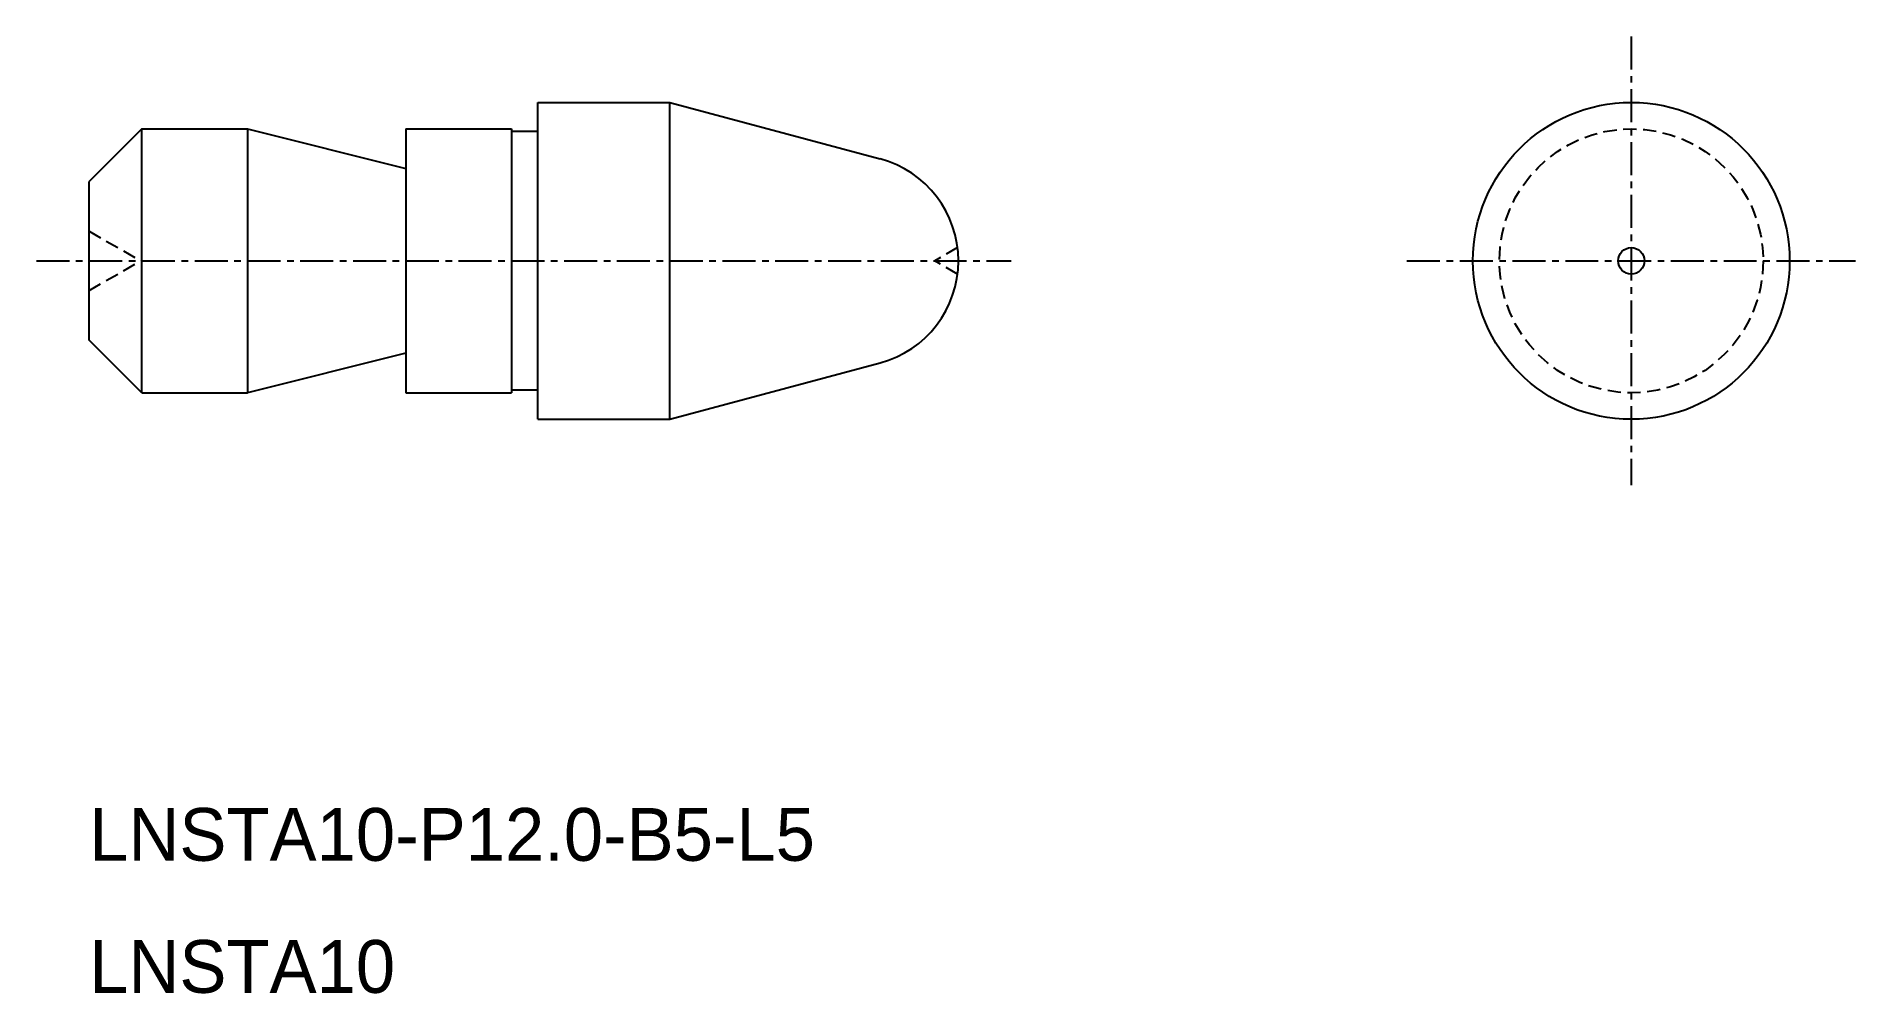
# Model space of a CAD drawing. Extents: x -1880.5 to -1811.6, y -727.4 to -691.2.
import ezdxf

# ---------------------------------------------------------------- set-up
doc = ezdxf.new("R2010")
doc.units = 0
doc.linetypes.add('CENTER', pattern=[2, 1.25, -0.25, 0.25, -0.25])
doc.linetypes.add('DASHED', pattern=[0.75, 0.5, -0.25])
doc.layers.get('0').update_dxf_attribs({"linetype": 'CONTINUOUS'})
doc.layers.add('CENTER', color=1, linetype='CENTER')

msp = doc.modelspace()

# ---------------------------------------------------------------- linework, layer by layer
at = {"color": 7, "linetype": 'CONTINUOUS'}
for p, q in [((-1861.526, -705.66), (-1861.526, -693.66)), ((-1861.526, -693.66), (-1856.526, -693.66)), ((-1856.526, -693.66), (-1848.553, -695.796)), ((-1856.526, -705.66), (-1856.526, -693.66)), ((-1876.526, -694.66), (-1878.526, -696.66)), ((-1876.526, -694.66), (-1872.526, -694.66)), ((-1872.526, -694.66), (-1866.526, -696.16)), ((-1872.526, -694.66), (-1872.526, -704.66)), ((-1866.526, -694.66), (-1862.526, -694.66)), ((-1866.526, -694.66), (-1866.526, -704.66)), ((-1862.526, -694.66), (-1862.526, -704.66)), ((-1878.526, -702.66), (-1878.526, -696.66)), ((-1876.526, -704.66), (-1878.526, -702.66)), ((-1866.526, -703.16), (-1872.526, -704.66)), ((-1856.526, -705.66), (-1848.553, -703.524)), ((-1876.526, -704.66), (-1872.526, -704.66)), ((-1866.526, -704.66), (-1862.526, -704.66)), ((-1861.526, -705.66), (-1856.526, -705.66))]:
    msp.add_line(p, q, dxfattribs=at)
at = {"color": 3, "linetype": 'DASHED'}
for p, q in [((-1878.526, -698.535), (-1876.577, -699.66)), ((-1878.526, -700.785), (-1876.577, -699.66)), ((-1845.62, -699.16), (-1846.486, -699.66)), ((-1845.62, -700.16), (-1846.486, -699.66))]:
    msp.add_line(p, q, dxfattribs=at)
at = {"color": 7, "linetype": 'CONTINUOUS'}
for points in [[(-1861.526, -694.76), (-1862.526, -694.76)], [(-1861.526, -704.56), (-1862.526, -704.56)]]:
    msp.add_lwpolyline(points, dxfattribs=at)
at = {"color": 3, "linetype": 'DASHED'}
msp.add_circle((-1820.088, -699.66), 5, dxfattribs=at)
at = {"color": 7, "linetype": 'CONTINUOUS'}
msp.add_arc((-1849.588, -699.66), 4, 285, 75, dxfattribs=at)
at = {"layer": 'CENTER', "color": 1, "linetype": 'CENTER'}
for p, q in [((-1820.088, -691.16), (-1820.088, -708.16)), ((-1880.526, -699.66), (-1843.588, -699.66)), ((-1828.588, -699.66), (-1811.588, -699.66))]:
    msp.add_line(p, q, dxfattribs=at)
at = {"layer": 'CENTER', "color": 7, "linetype": 'CONTINUOUS'}
msp.add_line((-1876.526, -704.66), (-1876.526, -694.66), dxfattribs=at)
for radius in [6, 0.5]:
    msp.add_circle((-1820.088, -699.66), radius, dxfattribs=at)

# ---------------------------------------------------------------- texts
at = {"color": 7, "linetype": 'CONTINUOUS'}
for s, p in [('LNSTA10-P12.0-B5-L5', (-1878.526, -722.381)), ('LNSTA10', (-1878.526, -727.381))]:
    msp.add_text(s, height=2, dxfattribs=at).set_placement(p)

doc.saveas('drawing.dxf')
